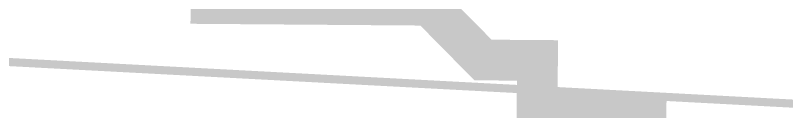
# Model space of a CAD drawing. Header units: metres. Extents: x 326467 to 340077, y 1811030 to 1824953.
# Drawn here: x 328721.3 to 328778.6, y 1812641.7 to 1812648.9 of the extents above; entities that cross this region are included whole.
import ezdxf

# ---------------------------------------------------------------- set-up
doc = ezdxf.new("R2010")
doc.units = ezdxf.units.M
doc.header["$MEASUREMENT"] = 0
doc.layers.add('HAZARDS LINE', color=1, linetype='Continuous')
doc.layers.add('SURVEY PLOT BOUNDARY', color=35, linetype='Continuous')

# ---------------------------------------------------------------- blocks, each defined once
blk = doc.blocks.new('16')
at = {"layer": 'HAZARDS LINE', "lineweight": 18, "const_width": 3.032}
blk.add_lwpolyline([(328715.662, 1812653.973), (328723.747, 1812653.911), (328727.789, 1812653.88), (328731.832, 1812653.849), (328735.874, 1812653.817), (328735.843, 1812649.774), (328739.885, 1812649.743), (328743.928, 1812649.712), (328747.97, 1812649.681), (328752.013, 1812649.65), (328756.024, 1812645.575), (328760.066, 1812645.544), (328760.035, 1812641.501), (328764.078, 1812641.47), (328768.12, 1812641.439), (328768.089, 1812637.396), (328776.142, 1812633.29), (328780.154, 1812629.216)], dxfattribs=at)
at = {"layer": 'SURVEY PLOT BOUNDARY', "lineweight": 18, "const_width": 0.606}
blk.add_lwpolyline([(329082.525, 1812521.756), (328901.146, 1812591.892), (328872.942, 1812604.24), (328848.844, 1812624.642), (328808.451, 1812628.997), (328800.459, 1812641.189), (328711.557, 1812645.918), (328663.141, 1812658.422), (328606.672, 1812675.031), (328594.451, 1812662.995), (328574.426, 1812687.41), (328582.605, 1812699.477), (328558.475, 1812715.836), (328546.285, 1812707.844)], dxfattribs=at)
blk.add_lwpolyline([(328808.451, 1812628.997), (328800.21, 1812608.844), (328723.216, 1812585.179), (328658.506, 1812581.635), (328569.916, 1812626.795), (328565.873, 1812626.826), (328594.451, 1812662.995), (328606.672, 1812675.031), (328663.141, 1812658.422), (328711.557, 1812645.918), (328800.459, 1812641.189)], close=True, dxfattribs=at)

msp = doc.modelspace()

# ---------------------------------------------------------------- block references
msp.add_blockref('16', (0, 0))

doc.saveas('drawing.dxf')
